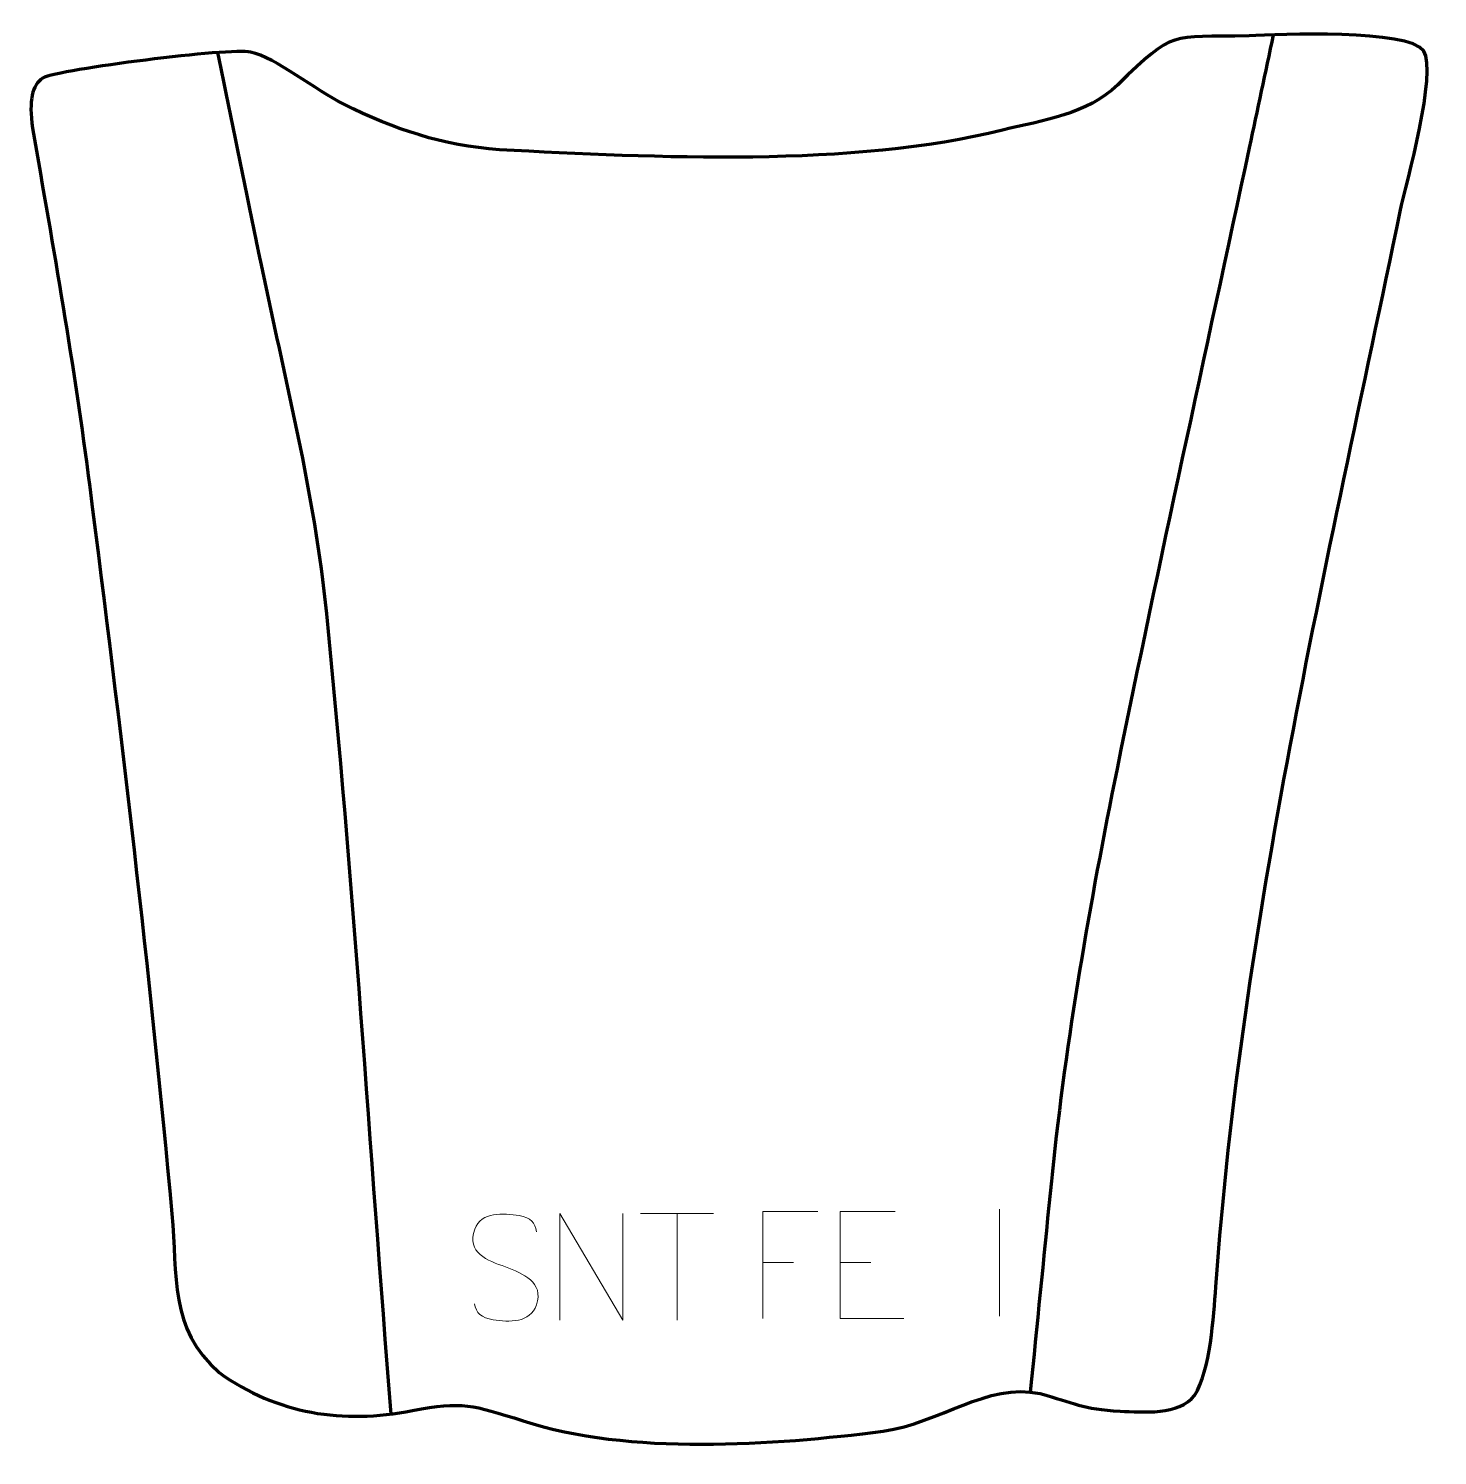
# Model space of a CAD drawing. Header units: millimetres. Extents: x -408 to -79, y 260 to 593.
import ezdxf

# ---------------------------------------------------------------- set-up
doc = ezdxf.new("R2010")
doc.units = ezdxf.units.MM
doc.header["$MEASUREMENT"] = 0
doc.layers.add('layer 2', color=7, linetype='Continuous')
doc.layers.add('layer 3', color=7, linetype='Continuous')

msp = doc.modelspace()

# ---------------------------------------------------------------- linework, layer by layer
at = {"layer": 'layer 2', "color": 142, "lineweight": 158}
for points, knots in [([(-117.4204, 591.7716), (-119.2901, 583.0025), (-121.1599, 574.2333), (-123.0296, 565.4642), (-123.0296, 565.4642), (-133.3089, 517.2521), (-144.0657, 468.8082), (-153.8537, 420.5338), (-153.8537, 420.5338), (-160.2312, 389.0806), (-165.6939, 357.8761), (-169.0084, 325.9308), (-169.0084, 325.9308), (-169.0084, 325.9308), (-169.1644, 324.3877), (-169.1644, 324.3877), (-169.1644, 324.3877), (-170.7009, 308.982), (-172.2381, 293.5763), (-173.7747, 278.1707), (-173.7747, 278.1707), (-173.7747, 278.1707), (-174.0722, 275.189), (-174.0722, 275.189)], [0, 0, 0, 0, 0.14285714, 0.14285714, 0.14285714, 0.14285714, 0.28571429, 0.28571429, 0.28571429, 0.28571429, 0.42857143, 0.42857143, 0.42857143, 0.42857143, 0.57142857, 0.57142857, 0.57142857, 0.57142857, 0.71428571, 0.71428571, 0.71428571, 0.71428571, 1, 1, 1, 1]), ([(-323.1124, 270.0652), (-328.1059, 332.1816), (-331.9432, 394.7946), (-338.142, 456.7596), (-338.142, 456.7596), (-340.9502, 484.8314), (-347.9077, 511.7054), (-353.6218, 539.2335), (-353.6218, 539.2335), (-353.9229, 540.7008), (-354.2242, 542.1682), (-354.5253, 543.6355), (-354.5253, 543.6355), (-357.4366, 557.8204), (-360.3478, 572.0055), (-363.2592, 586.1904), (-363.2592, 586.1904), (-363.2592, 586.1904), (-363.5603, 587.6578), (-363.5603, 587.6578)], [0, 0, 0, 0, 0.16666667, 0.16666667, 0.16666667, 0.16666667, 0.33333333, 0.33333333, 0.33333333, 0.33333333, 0.5, 0.5, 0.5, 0.5, 0.66666667, 0.66666667, 0.66666667, 0.66666667, 1, 1, 1, 1])]:
    msp.add_open_spline(points, degree=3, knots=knots, dxfattribs=at)
at = {"layer": 'layer 2', "color": 250, "lineweight": 9}
for points, knots in [([(-296.459, 304.4022), (-300.7073, 305.8726), (-305.6154, 307.6684), (-303.6103, 313.1887), (-303.6103, 313.1887), (-302.1068, 317.3286), (-296.8932, 316.9401), (-293.2896, 316.339), (-293.2896, 316.339), (-290.429, 315.8618), (-289.5643, 314.6486), (-289.2537, 312.5645)], [0, 0, 0, 0, 0.25, 0.25, 0.25, 0.25, 0.5, 0.5, 0.5, 0.5, 1, 1, 1, 1]), ([(-283.7864, 291.9254), (-283.7864, 291.9254), (-283.7864, 316.8789), (-283.7864, 316.8789), (-283.7864, 316.8789), (-283.7864, 316.8789), (-269.1316, 291.9254), (-269.1316, 291.9254), (-269.1316, 291.9254), (-269.1316, 291.9254), (-269.1316, 316.8789), (-269.1316, 316.8789)], [0, 0, 0, 0, 0.25, 0.25, 0.25, 0.25, 0.5, 0.5, 0.5, 0.5, 1, 1, 1, 1]), ([(-223.5851, 317.2818), (-223.5851, 317.2818), (-236.4591, 317.2818), (-236.4591, 317.2818), (-236.4591, 317.2818), (-236.4591, 317.2818), (-236.4591, 292.3282), (-236.4591, 292.3282)], [0, 0, 0, 0, 0.33333333, 0.33333333, 0.33333333, 0.33333333, 1, 1, 1, 1]), ([(-205.5627, 317.2818), (-205.5627, 317.2818), (-218.4366, 317.2818), (-218.4366, 317.2818), (-218.4366, 317.2818), (-218.4366, 317.2818), (-218.4366, 292.3282), (-218.4366, 292.3282), (-218.4366, 292.3282), (-218.4366, 292.3282), (-203.5708, 292.3282), (-203.5708, 292.3282)], [0, 0, 0, 0, 0.25, 0.25, 0.25, 0.25, 0.5, 0.5, 0.5, 0.5, 1, 1, 1, 1]), ([(-296.459, 304.4021), (-292.4404, 302.7554), (-287.4109, 300.8671), (-289.2449, 295.5068), (-289.2449, 295.5068), (-290.7047, 291.2404), (-295.6155, 291.4971), (-299.3416, 292.0518), (-299.3416, 292.0518), (-302.0916, 292.4616), (-303.3125, 293.6751), (-303.6905, 295.7873)], [0, 0, 0, 0, 0.25, 0.25, 0.25, 0.25, 0.5, 0.5, 0.5, 0.5, 1, 1, 1, 1])]:
    msp.add_open_spline(points, degree=3, knots=knots, dxfattribs=at)
for points in [[(-264.9527, 316.8554), (-264.9527, 316.8554), (-247.9655, 316.8554), (-247.9655, 316.8554)], [(-256.4589, 291.9254), (-256.4589, 291.9254), (-256.4589, 316.8789), (-256.4589, 316.8789)], [(-181.2685, 317.8892), (-181.2685, 317.8892), (-181.2685, 292.9151), (-181.2685, 292.9151)], [(-236.4591, 305.4021), (-236.4591, 305.4021), (-229.291, 305.4021), (-229.291, 305.4021)], [(-218.4366, 305.4021), (-218.4366, 305.4021), (-211.2685, 305.4021), (-211.2685, 305.4021)]]:
    msp.add_open_spline(points, degree=3, dxfattribs=at)
at = {"layer": 'layer 3', "color": 242, "lineweight": 158}
msp.add_open_spline([(-297.8446, 564.9642), (-261.9108, 563.1246), (-215.3875, 560.7798), (-180.5463, 569.5599), (-180.5463, 569.5599), (-171.0456, 571.8826), (-160.9487, 573.1592), (-153.6656, 580.1561), (-153.6656, 580.1561), (-140.1173, 593.1901), (-141.9657, 591.0388), (-123.0595, 591.5823), (-123.0595, 591.5823), (-116.1049, 591.802), (-85.854, 593.2529), (-82.3216, 587.983), (-82.3216, 587.983), (-79.1232, 583.2113), (-86.3091, 557.1686), (-87.8144, 550.5849), (-87.8144, 550.5849), (-105.0609, 467.0255), (-124.6266, 385.1386), (-130.819, 299.7157), (-130.819, 299.7157), (-131.3191, 292.817), (-132.0478, 280.1894), (-135.7666, 274.4134), (-135.7666, 274.4134), (-139.4267, 269.6134), (-147.7385, 270.5689), (-153.1508, 270.7202), (-153.1508, 270.7202), (-161.925, 271.1687), (-163.9703, 272.7457), (-171.8042, 274.8362), (-171.8042, 274.8362), (-184.2034, 277.4719), (-195.0922, 267.9732), (-208.3569, 266.0532), (-208.3569, 266.0532), (-233.8903, 262.8056), (-267.743, 260.3989), (-292.3328, 268.4747), (-292.3328, 268.4747), (-304.3187, 272.2442), (-306.4283, 273.1197), (-318.166, 270.8554), (-318.166, 270.8554), (-334.4714, 267.7099), (-349.5573, 269.9953), (-363.2393, 279.7244), (-363.2393, 279.7244), (-375.0192, 290.1703), (-372.9327, 302.2017), (-374.2609, 316.7888), (-374.2609, 316.7888), (-379.4905, 373.8636), (-386.1529, 429.5503), (-393.4209, 486.3653), (-393.4209, 486.3653), (-397.0613, 514.8205), (-401.8827, 541.8112), (-406.7521, 569.9876), (-406.7521, 569.9876), (-407.686, 576.6823), (-406.7824, 579.9838), (-404.4227, 581.7067), (-404.4227, 581.7067), (-400.3505, 583.7966), (-360.4962, 588.8106), (-355.9014, 587.7776), (-355.9014, 587.7776), (-350.1148, 586.4768), (-340.5613, 578.796), (-334.168, 575.5896), (-334.168, 575.5896), (-322.2659, 569.6204), (-311.1749, 566.0024), (-297.8446, 564.9642)], degree=3, knots=[0, 0, 0, 0, 0.04761905, 0.04761905, 0.04761905, 0.04761905, 0.0952381, 0.0952381, 0.0952381, 0.0952381, 0.14285714, 0.14285714, 0.14285714, 0.14285714, 0.19047619, 0.19047619, 0.19047619, 0.19047619, 0.23809524, 0.23809524, 0.23809524, 0.23809524, 0.28571429, 0.28571429, 0.28571429, 0.28571429, 0.33333333, 0.33333333, 0.33333333, 0.33333333, 0.38095238, 0.38095238, 0.38095238, 0.38095238, 0.42857143, 0.42857143, 0.42857143, 0.42857143, 0.47619048, 0.47619048, 0.47619048, 0.47619048, 0.52380952, 0.52380952, 0.52380952, 0.52380952, 0.57142857, 0.57142857, 0.57142857, 0.57142857, 0.61904762, 0.61904762, 0.61904762, 0.61904762, 0.66666667, 0.66666667, 0.66666667, 0.66666667, 0.71428571, 0.71428571, 0.71428571, 0.71428571, 0.76190476, 0.76190476, 0.76190476, 0.76190476, 0.80952381, 0.80952381, 0.80952381, 0.80952381, 0.85714286, 0.85714286, 0.85714286, 0.85714286, 0.9047619, 0.9047619, 0.9047619, 0.9047619, 1, 1, 1, 1], dxfattribs=at)

doc.saveas('drawing.dxf')
